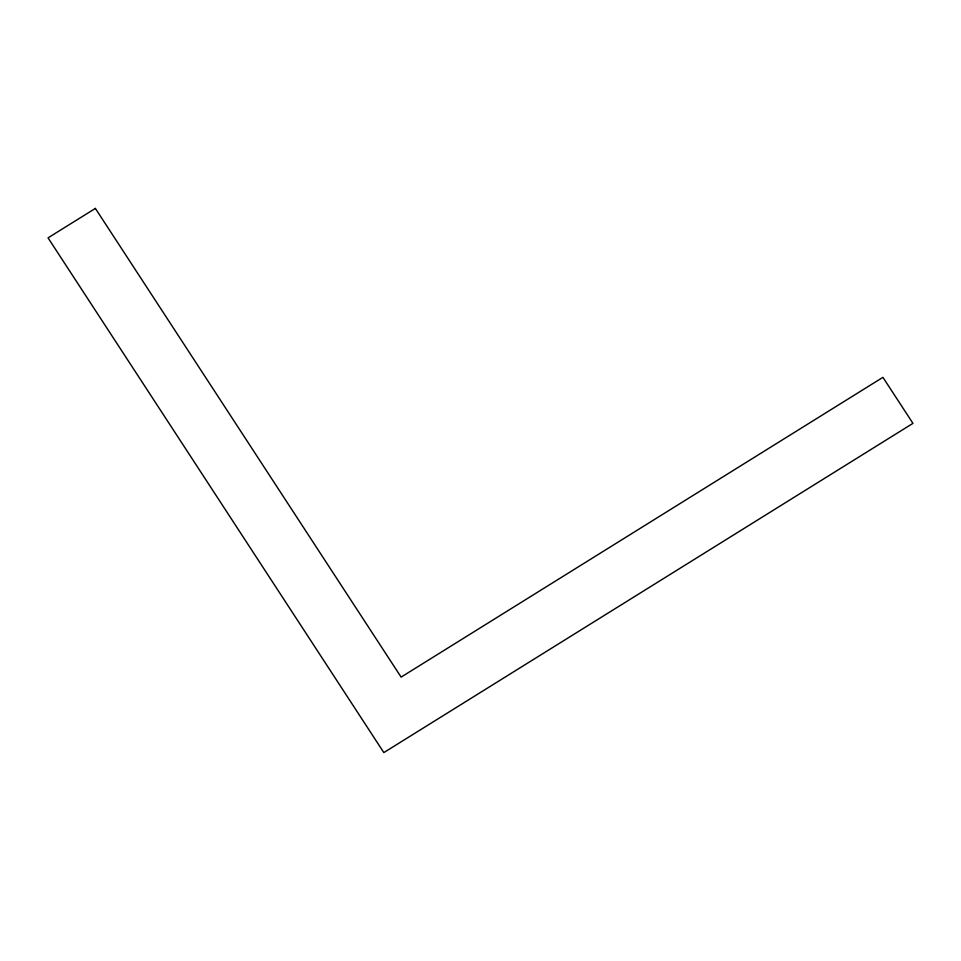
<?xml version="1.0" encoding="UTF-8"?>
<svg xmlns="http://www.w3.org/2000/svg" width="961" height="961" viewBox="0 0 961 961"><rect width="100%" height="100%" fill="white"/><g stroke="black" fill="none" stroke-linecap="round" stroke-linejoin="round"><path stroke-width="1.44" d="M95.367 208.417L48.05 237.86L383.835 752.583L912.95 423.357L882.919 377.337L401.121 677.109L95.367 208.417"/></g></svg>
